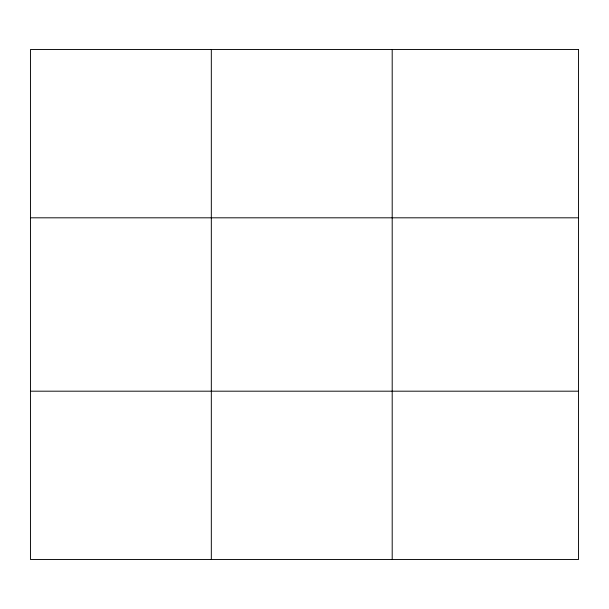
<?xml version="1.0" encoding="UTF-8"?>
<svg xmlns="http://www.w3.org/2000/svg" width="609" height="609" viewBox="0 0 609 609"><rect width="100%" height="100%" fill="white"/><g stroke="black" fill="none" stroke-linecap="round" stroke-linejoin="round"><path stroke-width="0.91" d="M211.323 559.458L211.323 49.542M392.196 559.458L392.196 49.542M30.45 217.816L578.55 217.816M30.45 391.184L578.55 391.184M578.55 49.542L578.55 559.458L30.45 559.458L30.45 49.542L578.55 49.542"/></g></svg>
